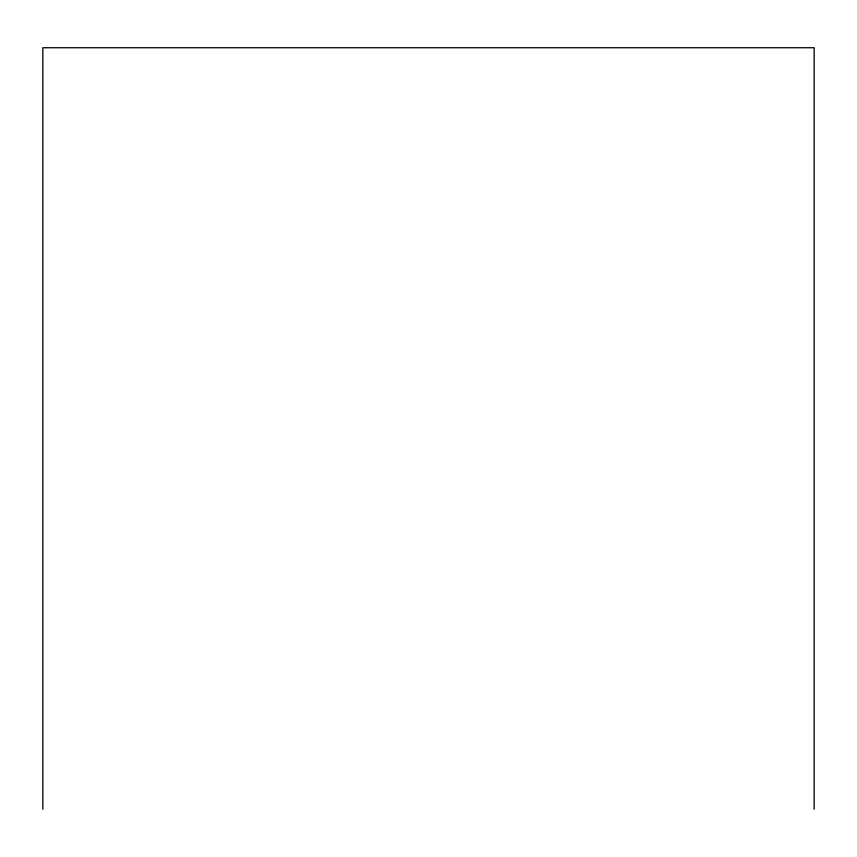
<?xml version="1.0" encoding="UTF-8"?>
<svg xmlns="http://www.w3.org/2000/svg" width="857" height="857" viewBox="0 0 857 857"><rect width="100%" height="100%" fill="white"/><g stroke="black" fill="none" stroke-linecap="round" stroke-linejoin="round"><path stroke-width="1.29" d="M814.15 809.265L814.15 47.735L42.85 47.735L42.85 809.265"/></g></svg>
